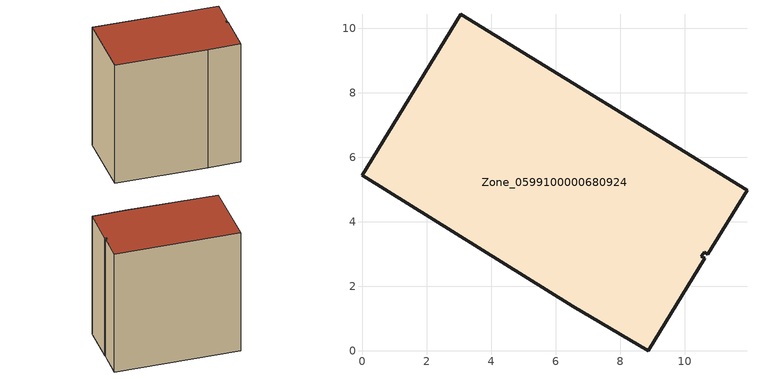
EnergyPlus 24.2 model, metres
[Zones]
Zone_0599100000680924
 floor ground (C_G): 10.6,3.06 10.52,2.92 10.62,2.86 8.86,0 6.52,1.37 0,5.44 3.05,10.43 11.93,4.98 10.71,2.99 z0
 wall outside (C_F): 11.93,4.98 3.05,10.43 0,5.44 6.52,1.37 8.86,0 10.62,2.86 10.52,2.92 10.6,3.06 10.71,2.99 11.93,4.98 z0:10.97
 roof outside (C_R): 8.86,0 10.62,2.86 10.52,2.92 10.6,3.06 10.71,2.99 11.93,4.98 3.05,10.43 0,5.44 6.52,1.37 z10.97
[BUILDING]
Pand.0599100000680924: North Axis=0; Terrain=City; Loads Convergence Tolerance Value=0.04; Temperature Convergence Tolerance Value=0.4; Solar Distribution=FullExterior; Maximum Number of Warmup Days=25; Minimum Number of Warmup Days=1
[Site:Location]
Rotterdam.The.Hague.AP_ZH_NLD Design_Conditions: Latitude=51.96; Longitude=4.45; Time Zone=1; Elevation=-4.5
[SITE:GROUNDTEMPERATURE:BUILDINGSURFACE]
18, 18, 18, 18, 18, 18, 18, 18, 18, 18, 18, 18
[MATERIAL] Thermal Absorptance=0.9; Solar Absorptance=0.7; Visible Absorptance=0.7
Name | Roughness | Thickness | Conductivity | Density | Specific Heat
G.TI.1946 | MediumSmooth | 0.15 | 1 | 540 | 1210
F.TI.1946 | Rough | 0.3 | 0.857143 | 1920 | 840
R.TI.1946 | MediumRough | 0.2 | 0.1 | 1500 | 1000
[CONSTRUCTION]
C_G: G.TI.1946
C_F: F.TI.1946
C_R: R.TI.1946
[ZONE]
Zone_0599100000680924: Type=1; Multiplier=1; Ceiling Height=Autocalculate; Volume=Autocalculate; Floor Area=autocalculate; Part of Total Floor Area=Yes
[ZONEINFILTRATION:DESIGNFLOWRATE]
Infil_Zone_0599100000680924: Zone or ZoneList or Space or SpaceList=Zone_0599100000680924; Schedule=AlwaysOn; Design Flow Rate Calculation Method=Flow/Area; Flow Rate per Floor Area=0.003; Constant Term Coefficient=1; Temperature Term Coefficient=0; Velocity Term Coefficient=0; Velocity Squared Term Coefficient=0
[HVACTEMPLATE:ZONE:IDEALLOADSAIRSYSTEM]
Zone_0599100000680924: Maximum Heating Supply Air Temperature=50; Minimum Cooling Supply Air Temperature=13; Maximum Heating Supply Air Humidity Ratio=0.0156; Minimum Cooling Supply Air Humidity Ratio=0.0077; Heating Limit=NoLimit; Cooling Limit=NoLimit; Dehumidification Control Type=ConstantSensibleHeatRatio; Cooling Sensible Heat Ratio=0.7; Dehumidification Setpoint=60; Humidification Control Type=None; Humidification Setpoint=30; Outdoor Air Method=None; Outdoor Air Flow Rate per Person=0.00944; Outdoor Air Flow Rate per Zone Floor Area=0; Outdoor Air Flow Rate per Zone=0; Demand Controlled Ventilation Type=None; Outdoor Air Economizer Type=NoEconomizer; Heat Recovery Type=None; Sensible Heat Recovery Effectiveness=0.7; Latent Heat Recovery Effectiveness=0.65
[ZONECONTROL:THERMOSTAT]
ThermostatControl_Zone_0599100000680924: Zone or ZoneList=Zone_0599100000680924; Control Type Schedule=DualSetpointControlType; Control 1=Thermostat_Zone_0599100000680924; Temperature Difference Between Cutout And Setpoint=0
[THERMOSTATSETPOINT:DUALSETPOINT]
Thermostat_Zone_0599100000680924: Heating Setpoint Temperature Schedule=HeatingSetpoint_Zone_0599100000680924; Cooling Setpoint Temperature Schedule=CoolingSetpoint_Zone_0599100000680924
[SCHEDULE:COMPACT]
HeatingSetpoint_Zone_0599100000680924: Through: 12/31, For: AllDays, Until: 24:00, 21
CoolingSetpoint_Zone_0599100000680924: Through: 12/31, For: AllDays, Until: 24:00, 24
DualSetpointControlType: Through: 12/31, For: AllDays, Until: 24:00, 4
AlwaysOn: Through: 12/31, For: AllDays, Until: 24:00, 1
